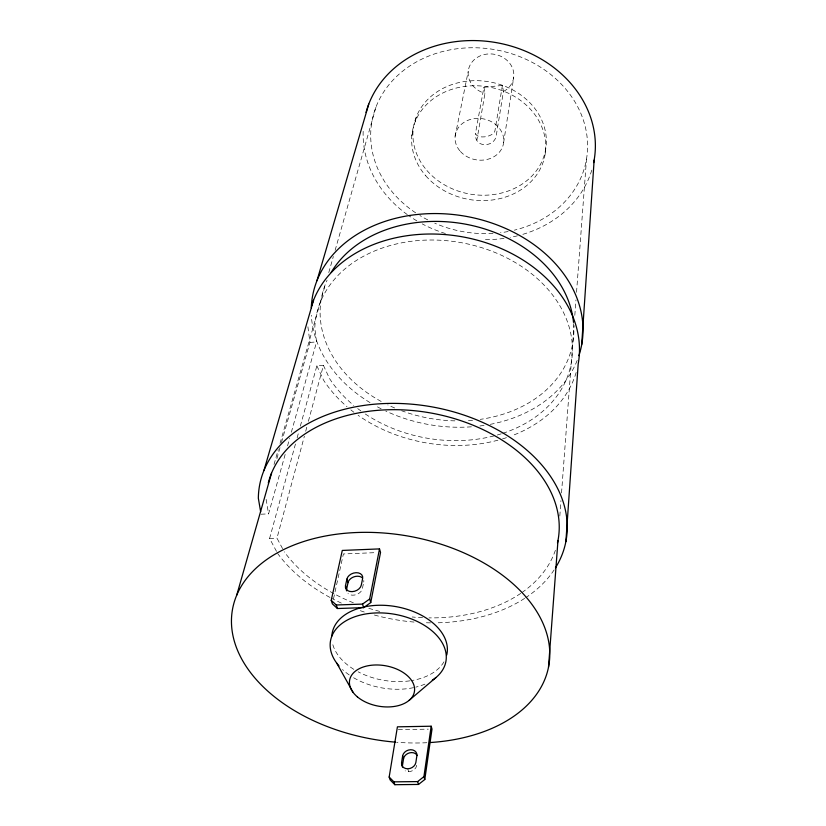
<?xml version="1.0" encoding="UTF-8"?>
<svg xmlns="http://www.w3.org/2000/svg" width="826" height="826" viewBox="0 0 826 826"><rect width="100%" height="100%" fill="white"/><g stroke="black" fill="none" stroke-linecap="round" stroke-linejoin="round"><path stroke-width="0.62" stroke-dasharray="4.13 3.1" d="M559.811 516.064L560.957 500.639M561.535 492.936L574.049 325.578M574.813 315.325L575.959 299.962M576.538 292.27L586.501 159.067M545.232 153.595L545.831 148.298M503.612 142.702L513.72 77.283M502.404 85.439L494.939 130.766A9.84 5.008 -11 0 1 484.377 136.879A9.84 5.008 -11 0 1 475.621 132.583L483.902 87.288L502.404 85.439L503.447 91.356L496.054 136.827C493.019 147.802 473.897 147.617 475.704 133.895M483.902 87.288L484.996 93.193L476.891 140.059M455.116 136.28L468.228 71.315M363.275 584.261L362.377 588.68A8.208 5.896 -19.4 0 1 356.316 594.596A8.208 5.896 -19.4 0 1 347.983 593.553M333.487 598.891L343.399 553.957L376.697 552.594M411.802 135.887L413.062 130.704M415.302 121.37L416.562 116.218M282.585 548.67L276.978 538.149L304.371 436.221M305.713 431.244L307.045 426.278M308.387 421.301L323.42 365.371L316.864 365.794L300.199 426.67M276.493 551.345L269.586 538.469L295.44 444.058M297.133 437.842L298.836 431.637M261.068 514.216L268.564 513.865L285.486 453.267M287.551 445.844L289.627 438.42M291.351 432.235L316.565 341.954L314.789 327.953A129.682 99.244 10.1 0 1 425.855 240.108A129.682 99.244 10.1 0 1 566.429 319.104A129.682 99.244 10.1 0 1 502.476 433.433M274.025 464.439L278.259 449.602M280.024 443.428L325.589 283.71M328.769 272.58L333.353 256.504M335.119 250.319L376.047 106.843M276.896 458.595L280.055 447.475M281.459 442.529L309.936 342.408L307.933 327.013A136.672 104.613 10.1 0 1 308.057 324.556M503.447 91.356L505.305 90.437A22.952 20.123 10.1 0 0 506.028 59.503A22.952 20.123 10.1 0 0 471.378 62.941A22.952 20.123 10.1 0 0 482.89 92.667L484.996 93.193M309.936 342.408L316.565 341.954M269.586 538.469L276.978 538.149M398.318 729.678L428.26 729.152M316.864 365.794L323.637 380.28A136.672 104.613 10.1 0 0 347.003 406.691M323.42 365.371L329.533 378.556A129.682 99.244 10.1 0 0 353.765 405.432M407.755 768.779L408.643 771.639M266.137 499.348L268.564 513.865M426.846 742.719A160.636 103.095 10.1 0 1 396.656 742.254M443.944 661.863A58.326 37.356 10.1 0 1 411.018 680.665M409.758 680.851A58.326 37.356 10.1 0 1 358.195 671.837M353.827 669.339A58.326 37.356 10.1 0 1 332.248 642.215M573.626 323.637A127.689 98.728 10.1 0 1 480.278 419.36M472.565 420.258A127.689 98.728 10.1 0 1 467.413 420.63M454.878 420.857A127.689 98.728 10.1 0 1 401.653 410.749M394.652 407.972A127.689 98.728 10.1 0 1 387.797 404.864M381.178 401.457A127.689 98.728 10.1 0 1 327.055 280.272M555.371 550.343A147.73 102.414 10.1 0 1 521.753 592.686M520.71 593.398A147.73 102.414 10.1 0 1 429.014 617.879M422.561 617.693A147.73 102.414 10.1 0 1 412.184 616.981M379.733 611.385A147.73 102.414 10.1 0 1 367.735 607.957M353.321 602.773A147.73 102.414 10.1 0 1 334.995 594.255M333.91 593.667A147.73 102.414 10.1 0 1 284.268 551.83M501.268 433.815A129.682 99.244 10.1 0 1 495.218 435.581M494.041 435.891A129.682 99.244 10.1 0 1 364.989 413.785M360.786 410.863A129.682 99.244 10.1 0 1 357.72 408.581M554.132 569.899A155.711 107.958 10.1 0 1 525.708 597.673M524.634 598.375A155.711 107.958 10.1 0 1 435.55 622.835M430.532 622.845A155.711 107.958 10.1 0 1 424.203 622.69M414.032 622.061A155.711 107.958 10.1 0 1 371.514 614.234M364.276 612.025A155.711 107.958 10.1 0 1 359.372 610.362M341.314 603.083A155.711 107.958 10.1 0 1 331.061 598.014M329.956 597.425A155.711 107.958 10.1 0 1 277.65 553.492M576.156 372.516A136.672 104.613 10.1 0 1 512.44 435.529M506.462 437.656A136.672 104.613 10.1 0 1 500.37 439.535M497.913 440.206A136.672 104.613 10.1 0 1 358.112 415.313M353.941 412.277A136.672 104.613 10.1 0 1 350.905 409.923M577.168 360.435A136.744 105.759 10.1 0 1 490.293 424.337M484.046 425.411A136.744 105.759 10.1 0 1 478.987 426.092M471.378 426.815A136.744 105.759 10.1 0 1 385.742 411.028M381.127 408.787A136.744 105.759 10.1 0 1 375.531 405.814M370.038 402.623A136.744 105.759 10.1 0 1 311.35 315.305M591.777 170.146A116.642 98.944 10.1 0 1 522.208 234.522M517.458 235.813A116.642 98.944 10.1 0 1 510.169 237.403M504.005 238.404A116.642 98.944 10.1 0 1 484.026 239.623M445.4 233.51A116.642 98.944 10.1 0 1 422.241 223.898M416.81 220.841A116.642 98.944 10.1 0 1 408.333 215.338M407.28 214.584A116.642 98.944 10.1 0 1 363.254 129.445M415.664 212.829A108.918 92.388 10.1 0 1 405.969 68.63A108.918 92.388 10.1 0 1 572.408 97.891A108.918 92.388 10.1 0 1 514.34 230.175M508.104 231.528A108.918 92.388 10.1 0 1 500.504 232.705M492.998 233.397A108.918 92.388 10.1 0 1 434.744 223.185M427.734 219.881A108.918 92.388 10.1 0 1 419.918 215.534M424.915 684.135A58.605 37.356 10.1 0 1 415.881 687.118M413.485 687.666A58.605 37.356 10.1 0 1 353.394 677.609M349.202 674.925A58.605 37.356 10.1 0 1 342.48 669.525M363.77 580.471A8.177 5.844 -19.2 0 1 363.719 582.041M416.748 765.299A7.382 5.988 -22.4 0 1 412.35 770.751A7.382 5.988 -22.4 0 1 405.194 770.844M425.762 175.793A67.35 57.097 10.1 0 0 540.813 167.823A67.35 57.097 10.1 0 0 469.498 85.935A67.35 57.097 10.1 0 0 425.762 175.793M426.949 170.517A67.02 56.953 10.1 0 0 541.433 162.495A67.02 56.953 10.1 0 0 470.5 80.855A67.02 56.953 10.1 0 0 426.949 170.517M460.412 151.457A24.47 20.784 10.1 0 0 502.115 147.926A24.47 20.784 10.1 0 0 475.652 118.469A24.47 20.784 10.1 0 0 460.412 151.457"/><path stroke-width="1.24" d="M581.68 344.731L594.152 160.079M565.882 541.598L578.179 364.07A136.672 104.613 10.1 0 0 468.61 238.064A136.672 104.613 10.1 0 0 311.464 306.136M548.505 667.171L557.984 540.483M424.791 779.507L423.924 776.636L431.172 726.219L397.42 726.828L389.17 777.049L390.109 779.889L394.838 784.7L418.524 784.452L424.791 779.507L431.998 729.079L431.172 726.219M402.458 767.096A7.382 5.988 -22.4 0 1 402.469 765.495L403.522 758.836L402.623 755.976A7.372 5.947 -22 0 1 410.687 749.729A7.372 5.947 -22 0 1 416.862 755.769L415.87 762.439A7.403 5.988 -22.4 0 1 407.755 768.779A7.403 5.988 -22.4 0 1 401.57 762.635L402.623 755.976M370.74 602.557L380.538 552.439L379.506 548.898L342.294 550.436L331.226 600.347L332.382 603.878L337.431 608.525L363.626 607.647L370.74 602.557L369.656 599.005L379.506 548.898M345.485 585.717L346.899 579.098A8.188 5.844 -19.1 0 1 356.047 572.697A8.188 5.844 -19.1 0 1 362.635 578.499L361.282 585.138A8.229 5.896 -19.3 0 1 352.082 591.643A8.229 5.896 -19.3 0 1 345.485 585.717L346.6 589.258A8.208 5.896 -19.4 0 0 346.528 590.848M346.6 589.258L348.014 582.629L346.899 579.098M236.742 595.133L271.558 473.091M263.928 470.541L313.55 300.21M316.967 280.675L368.747 104.138M409.025 700.448L435.973 677.527M389.17 777.049L393.909 781.85L417.636 781.592L423.924 776.636M331.226 600.347L336.275 604.993L362.521 604.095L369.656 599.005M336.791 663.216L353.053 692.343M336.275 604.993L337.431 608.525M393.909 781.85L394.838 784.7M401.57 762.635L402.469 765.495M362.521 604.095L363.626 607.647M417.636 781.592L418.524 784.452M260.655 511.759L258.342 498.254A155.711 107.958 10.1 0 1 443.583 409.273A155.711 107.958 10.1 0 1 555.433 567.885M395.396 742.151A160.636 103.095 10.1 0 1 245.198 580.327A160.636 103.095 10.1 0 1 512.037 582.95A160.636 103.095 10.1 0 1 430.666 742.502M331.835 636.03A58.326 37.356 10.1 0 1 361.902 607.461M363.13 607.162A58.326 37.356 10.1 0 1 423.294 616.299A58.326 37.356 10.1 0 1 446.732 654.997M331.205 272.373A127.689 98.728 10.1 0 1 468.724 224.796A127.689 98.728 10.1 0 1 573.512 322.377M268.305 482.89A147.73 102.414 10.1 0 1 436.613 414.115A147.73 102.414 10.1 0 1 557.467 542.971M311.288 307.778A136.744 105.759 10.1 0 1 465.823 216.309A136.744 105.759 10.1 0 1 578.892 355.686M366.042 112.398A116.642 98.944 10.1 0 1 502.105 43.778A116.642 98.944 10.1 0 1 593.677 162.608M339.021 665.973A58.605 37.356 10.1 0 1 352.588 617.59A58.605 37.356 10.1 0 1 430.263 629.453A58.605 37.356 10.1 0 1 432.308 680.221M348.014 582.629A8.177 5.844 -19.2 0 1 354.034 576.806A8.177 5.844 -19.2 0 1 362.304 577.808M403.522 758.836A7.351 5.947 -22.1 0 1 409.696 752.827A7.351 5.947 -22.1 0 1 417.244 755.563M357.379 696.865A32.906 20.505 10.1 0 0 412.814 696.039A32.906 20.505 10.1 0 0 375.84 664.971A32.906 20.505 10.1 0 0 357.379 696.865"/></g></svg>
